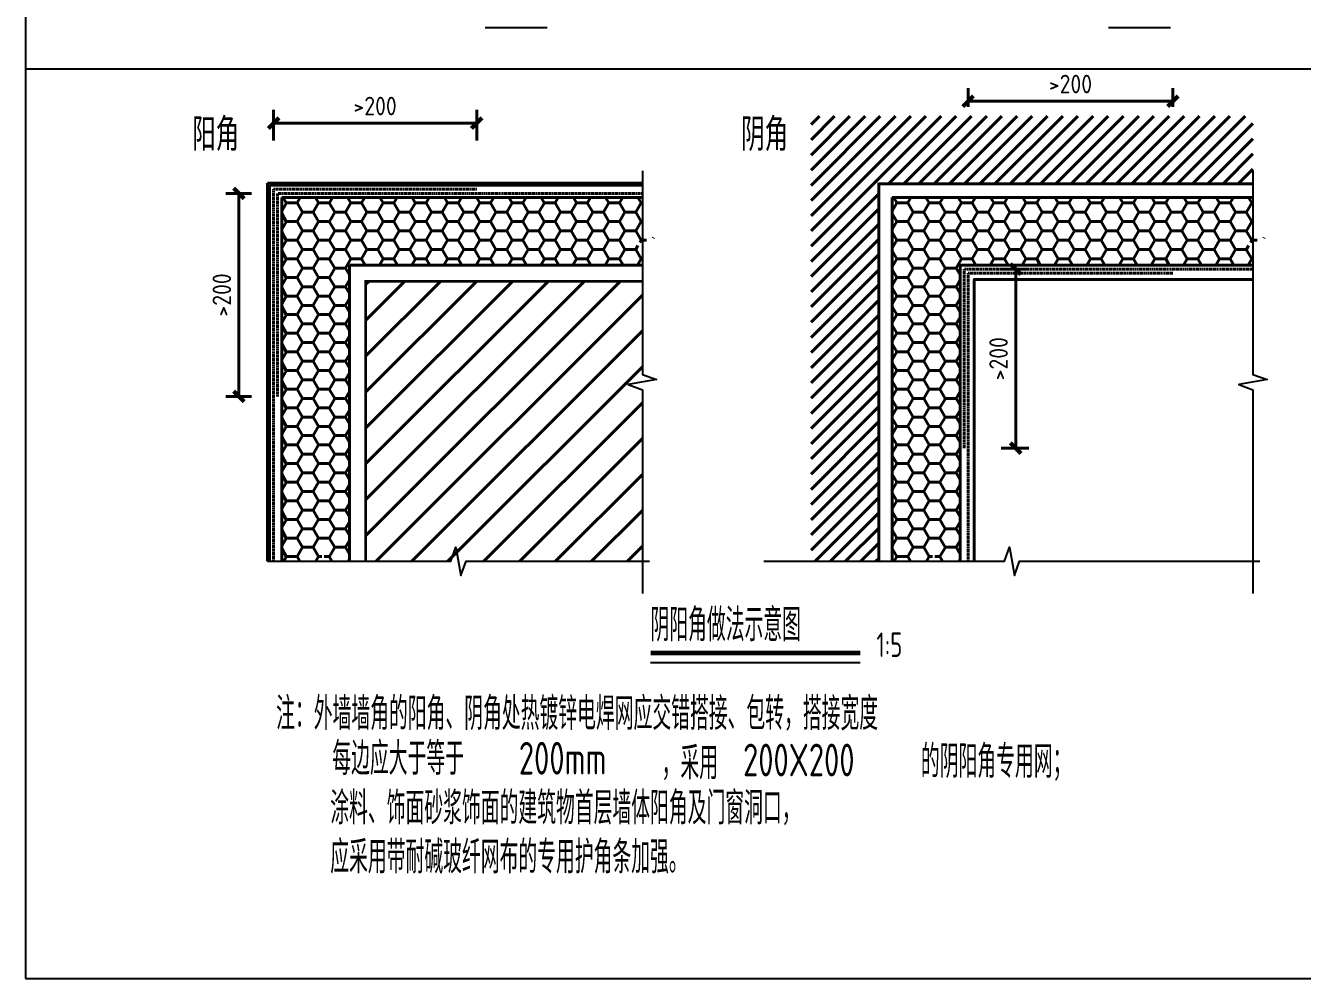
# Model space of a CAD drawing. Extents: x 1188826 to 1909461, y 608442 to 1651179.
# Drawn here: x 1516618 to 1527909, y 1271305 to 1279734 of the extents above; entities that cross this region are included whole.
import ezdxf

# ---------------------------------------------------------------- set-up
doc = ezdxf.new("R2010")
doc.units = 0
doc.header["$LTSCALE"] = 1000
doc.header["$MEASUREMENT"] = 0
doc.linetypes.add('DASH', pattern=[0.35, 0.25, -0.1])
for name, color, linetype in [('Defpoint', 7, 'Continuous'), ('PUB_DIM', 3, 'Continuous'), ('PUB_TEXT', 4, 'Continuous')]:
    doc.layers.add(name, color=color, linetype=linetype)
doc.layers.add('WALL', color=9, linetype='Continuous', lineweight=40)
doc.styles.get("Standard").update_dxf_attribs({"font": 'gbenor.shx', "bigfont": 'gbcbig.shx'})
doc.styles.add('STANDARD_T3', font='gbenor.shx', dxfattribs={"bigfont": 'gbcbig.shx'})
doc.dimstyles.new('STANDARD&&50', dxfattribs={"dimtxt": 175, "dimasz": 50, "dimexe": 125, "dimexo": 150, "dimgap": 75, "dimtad": 1, "dimdec": 0, "dimzin": 0, "dimdsep": 46, "dimtxsty": 'STANDARD_T3', "dimblk": 'ARCHTICK', "dimcen": 0.09, "dimadec": 0, "dimazin": 0, "dimtfac": 1, "dimtdec": 0, "dimtix": 1, "dimtmove": 2, "dimatfit": 3, "dimfxl": 0, "dimtolj": 1, "dimtzin": 0, "dimarcsym": 0})

# ---------------------------------------------------------------- blocks, each defined once
blk = doc.blocks.new('_ArchTick')
at = {"color": 0, "linetype": 'ByBlock', "const_width": 0.4}
blk.add_lwpolyline([(-0.5, -0.5), (0.5, 0.5)], dxfattribs=at)
blk = doc.blocks.new('*D86')
at = {"layer": 'Defpoints', "color": 0, "transparency": 16777216}
for p in [(1126315, 1326472), (1126584, 1326472), (1126584, 1324552)]:
    blk.add_point(p, dxfattribs=at)
at = {"layer": 'PUB_DIM', "color": 0, "lineweight": -2, "transparency": 16777216}
for p, q in [((1126434, 1326472), (1126190, 1326472)), ((1126315, 1324552), (1126315, 1326472)), ((1126434, 1324552), (1126190, 1324552))]:
    blk.add_line(p, q, dxfattribs=at)
at = {"layer": 'PUB_DIM', "color": 0, "lineweight": -2, "transparency": 16777216, "xscale": 100, "yscale": 100, "zscale": 100}
for p, rotation in [((1126315, 1326472), 90), ((1126315, 1324552), 270)]:
    blk.add_blockref('_ArchTick', p, dxfattribs=dict(at, rotation=rotation))
at = {"layer": 'PUB_DIM', "color": 0, "transparency": 16777216, "insert": (1126153, 1325512), "char_height": 175, "attachment_point": 5, "rotation": 90, "style": 'STANDARD_T3'}
blk.add_mtext('\\A1;>200', dxfattribs=at)
blk = doc.blocks.new('*D87')
at = {"layer": 'Defpoints', "color": 0, "transparency": 16777216}
for p in [(1128562, 1327136), (1126642, 1326821), (1128562, 1326821)]:
    blk.add_point(p, dxfattribs=at)
at = {"layer": 'PUB_DIM', "color": 0, "lineweight": -2, "transparency": 16777216}
for p, q in [((1126642, 1326971), (1126642, 1327261)), ((1128562, 1326971), (1128562, 1327261)), ((1126642, 1327136), (1128562, 1327136))]:
    blk.add_line(p, q, dxfattribs=at)
at = {"layer": 'PUB_DIM', "color": 0, "lineweight": -2, "transparency": 16777216, "xscale": 100, "yscale": 100, "zscale": 100, "rotation": 180}
blk.add_blockref('_ArchTick', (1126642, 1327136), dxfattribs=at)
at = {"layer": 'PUB_DIM', "color": 0, "lineweight": -2, "transparency": 16777216, "xscale": 100, "yscale": 100, "zscale": 100}
blk.add_blockref('_ArchTick', (1128562, 1327136), dxfattribs=at)
at = {"layer": 'PUB_DIM', "color": 0, "transparency": 16777216, "insert": (1127602, 1327298), "char_height": 175, "attachment_point": 5, "style": 'STANDARD_T3'}
blk.add_mtext('\\A1;>200', dxfattribs=at)
blk = doc.blocks.new('*D88')
at = {"layer": 'Defpoints', "color": 0, "transparency": 16777216}
for p in [(1133370, 1325755), (1133656, 1325755), (1133370, 1324063)]:
    blk.add_point(p, dxfattribs=at)
at = {"layer": 'PUB_DIM', "color": 0, "lineweight": -2, "transparency": 16777216}
for p, q in [((1133520, 1325755), (1133781, 1325755)), ((1133656, 1324063), (1133656, 1325755)), ((1133520, 1324063), (1133781, 1324063))]:
    blk.add_line(p, q, dxfattribs=at)
at = {"layer": 'PUB_DIM', "color": 0, "lineweight": -2, "transparency": 16777216, "xscale": 100, "yscale": 100, "zscale": 100}
for p, rotation in [((1133656, 1325755), 90), ((1133656, 1324063), 270)]:
    blk.add_blockref('_ArchTick', p, dxfattribs=dict(at, rotation=rotation))
at = {"layer": 'PUB_DIM', "color": 0, "transparency": 16777216, "insert": (1133494, 1324909), "char_height": 175, "attachment_point": 5, "rotation": 90, "style": 'STANDARD_T3'}
blk.add_mtext('\\A1;>200', dxfattribs=at)
blk = doc.blocks.new('*D89')
at = {"layer": 'Defpoints', "color": 0, "transparency": 16777216}
for p in [(1135142, 1327343), (1133206, 1327140), (1135142, 1327140)]:
    blk.add_point(p, dxfattribs=at)
at = {"layer": 'PUB_DIM', "color": 0, "lineweight": -2, "transparency": 16777216}
for p, q in [((1133206, 1327290), (1133206, 1327468)), ((1135142, 1327290), (1135142, 1327468)), ((1133206, 1327343), (1135142, 1327343))]:
    blk.add_line(p, q, dxfattribs=at)
at = {"layer": 'PUB_DIM', "color": 0, "lineweight": -2, "transparency": 16777216, "xscale": 100, "yscale": 100, "zscale": 100, "rotation": 180}
blk.add_blockref('_ArchTick', (1133206, 1327343), dxfattribs=at)
at = {"layer": 'PUB_DIM', "color": 0, "lineweight": -2, "transparency": 16777216, "xscale": 100, "yscale": 100, "zscale": 100}
blk.add_blockref('_ArchTick', (1135142, 1327343), dxfattribs=at)
at = {"layer": 'PUB_DIM', "color": 0, "transparency": 16777216, "insert": (1134174, 1327506), "char_height": 175, "attachment_point": 5, "style": 'STANDARD_T3'}
blk.add_mtext('\\A1;>200', dxfattribs=at)
blk = doc.blocks.new('21412412431')
h = blk.add_hatch()
h.set_pattern_fill('ANSI31', color=256, scale=64, style=0)
h.set_pattern_definition([(45, (-601629.4, -346648.86), (-71.842049, 71.842049), [])])
h.paths.add_polyline_path([(11599.7, 8152.3), (7422.7, 8152.3), (7422.7, 3944.6), (8062.7, 3944.6), (8062.7, 7512.3), (11599.7, 7512.3)])
h = blk.add_hatch()
h.set_pattern_fill('HONEY', color=256, scale=64, style=0)
h.set_pattern_definition([(0, (-601629.4, -346648.86), (152.4, 87.98816), [101.6, -203.2]), (120, (-601629.4, -346648.86), (-152.399982, 87.988192), [101.6, -203.2]), (60, (-601629.4, -346648.86), (1.8e-05, 175.976352), [-203.2, 101.6])])
h.paths.add_polyline_path([(5828.8, 6744.1), (5828.8, 6928.5), (5711.5, 6928.5), (5946.1, 7005.3), (5828.8, 7005.3), (5828.8, 7384.1), (2419.8, 7384.1), (2419.8, 6744.1)])
h.paths.add_polyline_path([(3059.8, 6744.1), (2419.8, 6744.1), (2419.8, 3944.6), (2798.6, 3944.6), (2798.6, 4061.9), (2875.4, 3827.3), (2875.4, 3944.6), (3059.8, 3944.6)])
h = blk.add_hatch()
h.set_pattern_fill('HONEY', color=256, scale=64, style=0)
h.set_pattern_definition([(0, (-595858.5, -346648.86), (152.4, 87.98816), [101.6, -203.2]), (120, (-595858.5, -346648.86), (-152.399982, 87.988192), [101.6, -203.2]), (60, (-595858.5, -346648.86), (1.8e-05, 175.976352), [-203.2, 101.6])])
h.paths.add_polyline_path([(11599.7, 6744.1), (11599.7, 6928.5), (11482.4, 6928.5), (11717, 7005.3), (11599.7, 7005.3), (11599.7, 7384.1), (8190.7, 7384.1), (8190.7, 6744.1)])
h.paths.add_polyline_path([(8830.7, 6744.1), (8190.7, 6744.1), (8190.7, 3944.6), (8569.5, 3944.6), (8569.5, 4061.9), (8646.3, 3827.3), (8646.3, 3944.6), (8830.7, 3944.6)])
h = blk.add_hatch()
h.set_pattern_fill('ANSI31', color=256, scale=1920, style=0)
h.set_pattern_definition([(45, (-55796, 5403), (-169.7056, 169.7056), [])])
h.paths.add_polyline_path([(3213.4, 6590.5), (3213.4, 3944.6), (5828.8, 3944.6), (5828.8, 6590.5)])
for p, q in [((5828.8, 7518.5), (2285.4, 7518.5)), ((2285.4, 7518.5), (2285.4, 3944.6)), ((5828.8, 7499.3), (2304.6, 7499.3)), ((2304.6, 7499.3), (2304.6, 3944.6)), ((11599.7, 7512.1), (8062.7, 7512.1)), ((8062.7, 7512.1), (8062.7, 3944.6)), ((5828.8, 7384.1), (2419.8, 7384.1)), ((2419.8, 7384.1), (2419.8, 3944.6)), ((11599.7, 7384.1), (8190.7, 7384.1)), ((8190.7, 7384.1), (8190.7, 3944.6)), ((5828.8, 6744.1), (3059.8, 6744.1)), ((3059.8, 6744.1), (3059.8, 3944.6)), ((11599.7, 6744.1), (8830.7, 6744.1)), ((8830.7, 6744.1), (8830.7, 3944.6))]:
    blk.add_line(p, q)
at = {"linetype": 'DASH', "ltscale": 0.05}
for p, q in [((4263, 7460.9), (2343, 7460.9)), ((2343, 7460.9), (2343, 3944.6)), ((5828.8, 7422.5), (2381.4, 7422.5)), ((2381.4, 7422.5), (2381.4, 5502.5))]:
    blk.add_line(p, q, dxfattribs=at)
at = {"const_width": 25.6}
for points in [[(11599.7, 7512.3), (8062.7, 7512.3), (8062.7, 3944.6)], [(5828.8, 6590.5), (3213.4, 6590.5), (3213.4, 3944.6)]]:
    blk.add_lwpolyline(points, dxfattribs=at)
for points in [[(11599.7, 6744.1), (8830.7, 6744.1), (8830.7, 3944.6)], [(11599.7, 6609.7), (8965.1, 6609.7), (8965.1, 3944.6)]]:
    blk.add_lwpolyline(points)
at = {"linetype": 'DASH', "ltscale": 0.05}
for points in [[(11599.7, 6705.7), (8869.1, 6705.7), (8869.1, 5014)], [(10843, 6667.3), (8907.5, 6667.3), (8907.5, 3944.6)]]:
    blk.add_lwpolyline(points, dxfattribs=at)
at = {"layer": 'Defpoint', "color": 252}
for p, q in [((0, 20418.4), (0, 0)), ((-1.2, 8601.1), (13163, 8601.1)), ((-1.2, 0), (33412.5, 0))]:
    blk.add_line(p, q, dxfattribs=at)
at = {"layer": 'PUB_DIM'}
for points in [[(4342.5, 8992.2), (4930.2, 8992.2)], [(10233.7, 8992.2), (10821.3, 8992.2)], [(5828.8, 7636.2), (5828.8, 5710.5), (5963.2, 5661.6), (5694.4, 5614.2), (5828.8, 5566.5), (5828.8, 3640.9)], [(11599.7, 7636.2), (11599.7, 5710.5), (11734.1, 5661.6), (11465.3, 5614.2), (11599.7, 5566.5), (11599.7, 3640.9)], [(2285.4, 3944.6), (4018.2, 3944.6), (4067.1, 4079), (4114.5, 3810.2), (4162.2, 3944.6), (5895, 3944.6)], [(6977.7, 3944.6), (9249.8, 3944.6), (9298.7, 4079), (9346.1, 3810.2), (9393.8, 3944.6), (11665.9, 3944.6)], [(5905.6, 2988), (7887.4, 2988)]]:
    blk.add_lwpolyline(points, dxfattribs=at)
at = {"layer": 'PUB_DIM', "const_width": 44.8}
blk.add_lwpolyline([(5905.6, 3077.6), (7887.4, 3077.6)], dxfattribs=at)
at = {"layer": 'PUB_TEXT'}
for s, p in [('阳角', (1574, 7824.2)), ('阴角', (6762, 7824.2))]:
    blk.add_text(s, height=308.65, dxfattribs=at).set_placement(p)
at = {"layer": 'PUB_TEXT', "width": 0.8}
for s, height, p in [('阴阳角做法示意图', 308.65, (5905.6, 3187.6)), ('1:5', 231.49, (8040.6, 3039.3)), ('注：外墙墙角的阳角、阴角处热镀锌电焊网应交错搭接、包转，搭接宽度', 308.652, (2367.4, 2349.3)), ('每边应大于等于', 308.65, (2898.5, 1924.2)), ('200mm', 308.65, (4661.3, 1927.3)), ('，采用', 308.65, (6010.5, 1882.1)), ('200X200', 308.65, (6780.2, 1910.7)), ('的阴阳角专用网；', 308.65, (8461.1, 1896.2)), ('涂料、饰面砂浆饰面的建筑物首层墙体阳角及门窗洞口，', 308.652, (2879.1, 1456.3)), ('应采用带耐碱玻纤网布的专用护角条加强。', 308.652, (2879.1, 992.5))]:
    blk.add_text(s, height=height, dxfattribs=at).set_placement(p)
at = {"layer": 'PUB_DIM'}
for p1, p2, distance, picture, middle in [((8907.5, 8090.6), (10843, 8090.6), 203.2, '*D89', (9875.3, 8456.4)), ((2343, 7771.9), (4263, 7771.9), 314.4, '*D87', (3303, 8248.8)), ((2285.4, 5502.5), (2285.4, 7422.5), 269, '*D86', (1853.9, 6462.5)), ((9071.5, 5014), (9071.5, 6705.7), -285.8, '*D88', (9194.9, 5859.8))]:
    dim = blk.add_aligned_dim(p1=p1, p2=p2, distance=distance, text='>200', dimstyle='STANDARD&&50', override={"dimasz": 100}, dxfattribs=at)
    dim.commit()
    dim.dimension.update_dxf_attribs({"geometry": picture, "text_midpoint": middle, "insert": (-1124298.9, -1319049.4)})

msp = doc.modelspace()

# ---------------------------------------------------------------- block references
at = {"layer": 'WALL', "xscale": 0.9355500000000002, "yscale": 0.9355500000000002, "zscale": 0.9355500000000002}
msp.add_blockref('21412412431', (1516619, 1271305), dxfattribs=at)

doc.saveas('drawing.dxf')
